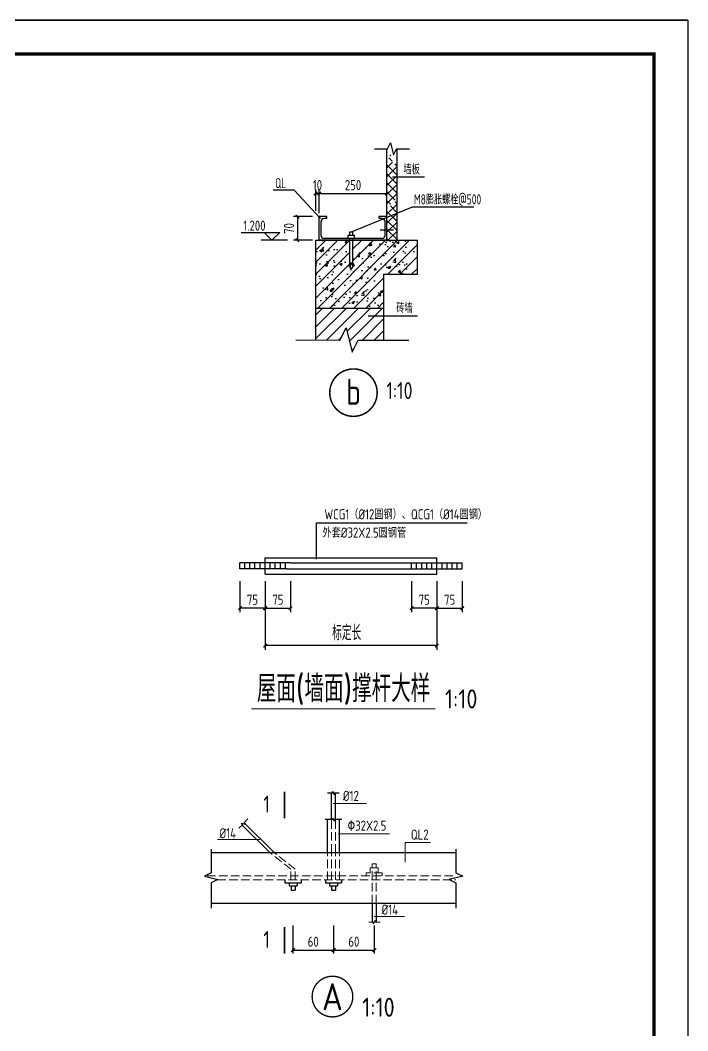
# Model space of a CAD drawing. Header units: millimetres. Extents: x 866309 to 879639, y 39442 to 44891.
# Drawn here: x 874792.2 to 874989.2, y 39744.2 to 40042.6 of the extents above; entities that cross this region are included whole.
import ezdxf

# ---------------------------------------------------------------- set-up
doc = ezdxf.new("R2010")
doc.units = ezdxf.units.MM
doc.header["$LTSCALE"] = 1000
doc.header["$MEASUREMENT"] = 0
doc.linetypes.add('2', pattern=[11.4, 9, -0.9, 0.6, -0.9])
doc.linetypes.add('DASH', pattern=[0.35, 0.25, -0.1])
for name, color, linetype, lineweight in [('1', 4, 'Continuous', 70), ('D3', 62, 'Continuous', 9), ('LZ', 64, 'Continuous', 9), ('数字', 3, 'Continuous', 9)]:
    doc.layers.add(name, color=color, linetype=linetype, lineweight=lineweight)
for name, color, linetype in [('10', 7, 'Continuous'), ('D1', 112, 'Continuous'), ('D2', 6, 'Continuous'), ('DIM', 7, 'Continuous'), ('FRAME', 4, 'Continuous'), ('PUB_DIM', 3, 'Continuous'), ('THIN', 7, 'Continuous'), ('中文', 7, 'Continuous'), ('文字', 7, 'Continuous'), ('标注', 7, 'Continuous'), ('独立基础', 2, 'Continuous'), ('轴线', 253, '2')]:
    doc.layers.add(name, color=color, linetype=linetype)
doc.styles.add('GBHZ', font='gbenor.shx', dxfattribs={"width": 0.9, "bigfont": 'gbcbig.shx'})
doc.dimstyles.new('100', dxfattribs={"dimscale": 0, "dimtxt": 3, "dimasz": 0.01, "dimexe": 1, "dimexo": 2, "dimgap": 1, "dimtad": 1, "dimdec": 0, "dimlfac": 100, "dimdsep": 46, "dimtxsty": 'GBHZ', "dimblk": 'JT', "dimcen": -2.5, "dimclrd": 7, "dimclre": 7, "dimclrt": 7, "dimadec": 0, "dimazin": 0, "dimtfac": 1, "dimtdec": 0, "dimtix": 1, "dimtmove": 2, "dimatfit": 3, "dimldrblk": 'JT', "dimfxl": 0, "dimtolj": 1, "dimlwd": -1, "dimlwe": -1, "dimarcsym": 0})
doc.dimstyles.new('Y10', dxfattribs={"dimscale": 0, "dimtxt": 3, "dimasz": 0.01, "dimexe": 1.2, "dimexo": 1, "dimgap": 1, "dimtad": 1, "dimdec": 0, "dimlfac": 10, "dimzin": 0, "dimdsep": 46, "dimtxsty": 'GBHZ', "dimblk1": 'DX', "dimblk2": 'DX', "dimsah": 1, "dimcen": 0.09, "dimdle": 1, "dimadec": 0, "dimazin": 0, "dimtfac": 1, "dimtdec": 0, "dimtix": 1, "dimtmove": 2, "dimatfit": 3, "dimldrblk": 'DX', "dimfxl": 0, "dimtolj": 1, "dimtzin": 0, "dimarcsym": 0})

# ---------------------------------------------------------------- blocks, each defined once
blk = doc.blocks.new('DX')
at = {"color": 0, "linetype": 'ByBlock', "const_width": 40}
blk.add_lwpolyline([(-54, -51), (46, 49)], dxfattribs=at)
blk = doc.blocks.new('*D298')
at = {"layer": 'Defpoints', "color": 0, "linetype": 'ByBlock', "transparency": 16777216}
for p in [(874915.19, 39878), (874864.5, 39875.78), (874864.5, 39857.92)]:
    blk.add_point(p, dxfattribs=at)
at = {"layer": 'dim', "color": 0, "linetype": 'ByBlock', "lineweight": -2, "transparency": 16777216}
for p, q in [((874864.5, 39874.78), (874864.5, 39856.72)), ((874915.19, 39877), (874915.19, 39856.72)), ((874915.18, 39857.92), (874864.51, 39857.92))]:
    blk.add_line(p, q, dxfattribs=at)
at = {"layer": 'dim', "color": 0, "linetype": 'ByBlock', "lineweight": -2, "transparency": 16777216, "xscale": 0.01, "yscale": 0.01, "zscale": 0.01, "rotation": 180}
blk.add_blockref('DX', (874864.5, 39857.92), dxfattribs=at)
at = {"layer": 'dim', "color": 0, "linetype": 'ByBlock', "lineweight": -2, "transparency": 16777216, "xscale": 0.01, "yscale": 0.01, "zscale": 0.01}
blk.add_blockref('DX', (874915.19, 39857.92), dxfattribs=at)
blk = doc.blocks.new('*D299')
at = {"layer": 'Defpoints', "color": 0, "linetype": 'ByBlock', "transparency": 16777216}
for p in [(874864.5, 39878), (874872, 39878), (874872, 39868.98)]:
    blk.add_point(p, dxfattribs=at)
at = {"layer": 'dim', "color": 0, "linetype": 'ByBlock', "lineweight": -2, "transparency": 16777216}
for p, q in [((874864.5, 39877), (874864.5, 39867.78)), ((874872, 39877), (874872, 39867.78)), ((874864.51, 39868.98), (874871.99, 39868.98))]:
    blk.add_line(p, q, dxfattribs=at)
at = {"layer": 'dim', "color": 0, "linetype": 'ByBlock', "lineweight": -2, "transparency": 16777216, "xscale": 0.01, "yscale": 0.01, "zscale": 0.01, "rotation": 180}
blk.add_blockref('DX', (874864.5, 39868.98), dxfattribs=at)
at = {"layer": 'dim', "color": 0, "linetype": 'ByBlock', "lineweight": -2, "transparency": 16777216, "xscale": 0.01, "yscale": 0.01, "zscale": 0.01}
blk.add_blockref('DX', (874872, 39868.98), dxfattribs=at)
at = {"layer": 'dim', "color": 0, "linetype": 'ByBlock', "transparency": 16777216, "insert": (874868.25, 39871.48), "char_height": 3, "attachment_point": 5, "style": 'GBHZ'}
blk.add_mtext('\\A1;75', dxfattribs=at)
blk = doc.blocks.new('*D300')
at = {"layer": 'Defpoints', "color": 0, "linetype": 'ByBlock', "transparency": 16777216}
for p in [(874857, 39878), (874864.5, 39878), (874857, 39868.98)]:
    blk.add_point(p, dxfattribs=at)
at = {"layer": 'dim', "color": 0, "linetype": 'ByBlock', "lineweight": -2, "transparency": 16777216}
for p, q in [((874857, 39877), (874857, 39867.78)), ((874864.5, 39877), (874864.5, 39867.78)), ((874864.49, 39868.98), (874857.01, 39868.98))]:
    blk.add_line(p, q, dxfattribs=at)
at = {"layer": 'dim', "color": 0, "linetype": 'ByBlock', "lineweight": -2, "transparency": 16777216, "xscale": 0.01, "yscale": 0.01, "zscale": 0.01, "rotation": 180}
blk.add_blockref('DX', (874857, 39868.98), dxfattribs=at)
at = {"layer": 'dim', "color": 0, "linetype": 'ByBlock', "lineweight": -2, "transparency": 16777216, "xscale": 0.01, "yscale": 0.01, "zscale": 0.01}
blk.add_blockref('DX', (874864.5, 39868.98), dxfattribs=at)
at = {"layer": 'dim', "color": 0, "linetype": 'ByBlock', "transparency": 16777216, "insert": (874860.75, 39871.48), "char_height": 3, "attachment_point": 5, "style": 'GBHZ'}
blk.add_mtext('\\A1;75', dxfattribs=at)
blk = doc.blocks.new('*D301')
at = {"layer": 'Defpoints', "color": 0, "linetype": 'ByBlock', "transparency": 16777216}
for p in [(874907.69, 39878), (874915.19, 39878), (874907.69, 39868.98)]:
    blk.add_point(p, dxfattribs=at)
at = {"layer": 'dim', "color": 0, "linetype": 'ByBlock', "lineweight": -2, "transparency": 16777216}
for p, q in [((874907.69, 39877), (874907.69, 39867.78)), ((874915.19, 39877), (874915.19, 39867.78)), ((874915.18, 39868.98), (874907.7, 39868.98))]:
    blk.add_line(p, q, dxfattribs=at)
at = {"layer": 'dim', "color": 0, "linetype": 'ByBlock', "lineweight": -2, "transparency": 16777216, "xscale": 0.01, "yscale": 0.01, "zscale": 0.01, "rotation": 180}
blk.add_blockref('DX', (874907.69, 39868.98), dxfattribs=at)
at = {"layer": 'dim', "color": 0, "linetype": 'ByBlock', "lineweight": -2, "transparency": 16777216, "xscale": 0.01, "yscale": 0.01, "zscale": 0.01}
blk.add_blockref('DX', (874915.19, 39868.98), dxfattribs=at)
at = {"layer": 'dim', "color": 0, "linetype": 'ByBlock', "transparency": 16777216, "insert": (874911.44, 39871.48), "char_height": 3, "attachment_point": 5, "style": 'GBHZ'}
blk.add_mtext('\\A1;75', dxfattribs=at)
blk = doc.blocks.new('*D302')
at = {"layer": 'Defpoints', "color": 0, "linetype": 'ByBlock', "transparency": 16777216}
for p in [(874915.19, 39878), (874922.69, 39878), (874922.69, 39868.98)]:
    blk.add_point(p, dxfattribs=at)
at = {"layer": 'dim', "color": 0, "linetype": 'ByBlock', "lineweight": -2, "transparency": 16777216}
for p, q in [((874915.19, 39877), (874915.19, 39867.78)), ((874922.69, 39877), (874922.69, 39867.78)), ((874915.2, 39868.98), (874922.68, 39868.98))]:
    blk.add_line(p, q, dxfattribs=at)
at = {"layer": 'dim', "color": 0, "linetype": 'ByBlock', "lineweight": -2, "transparency": 16777216, "xscale": 0.01, "yscale": 0.01, "zscale": 0.01, "rotation": 180}
blk.add_blockref('DX', (874915.19, 39868.98), dxfattribs=at)
at = {"layer": 'dim', "color": 0, "linetype": 'ByBlock', "lineweight": -2, "transparency": 16777216, "xscale": 0.01, "yscale": 0.01, "zscale": 0.01}
blk.add_blockref('DX', (874922.69, 39868.98), dxfattribs=at)
at = {"layer": 'dim', "color": 0, "linetype": 'ByBlock', "transparency": 16777216, "insert": (874918.94, 39871.48), "char_height": 3, "attachment_point": 5, "style": 'GBHZ'}
blk.add_mtext('\\A1;75', dxfattribs=at)
blk = doc.blocks.new('JT')
at = {"color": 3}
blk.add_line((-20, 0), (20, 0), dxfattribs=at)
at = {"color": 3, "const_width": 40}
blk.add_lwpolyline([(-53, -53), (53, 53)], dxfattribs=at)
blk = doc.blocks.new('*D3545')
at = {"layer": 'Defpoints', "color": 0, "linetype": 'ByBlock', "transparency": 16777216}
for p in [(874884.69, 39777.3, 6.02), (874896.69, 39777.3, 6.02), (874896.69, 39767.98)]:
    blk.add_point(p, dxfattribs=at)
at = {"layer": 'DIM', "color": 7, "linetype": 'ByBlock', "transparency": 16777216}
for p, q in [((874884.69, 39775.3), (874884.69, 39766.98)), ((874896.69, 39775.3), (874896.69, 39766.98)), ((874884.7, 39767.98), (874896.68, 39767.98))]:
    blk.add_line(p, q, dxfattribs=at)
at = {"layer": 'DIM', "color": 7, "linetype": 'ByBlock', "transparency": 16777216, "xscale": 0.01, "yscale": 0.01, "zscale": 0.01, "rotation": 180}
blk.add_blockref('JT', (874884.69, 39767.98), dxfattribs=at)
at = {"layer": 'DIM', "color": 7, "linetype": 'ByBlock', "transparency": 16777216, "xscale": 0.01, "yscale": 0.01, "zscale": 0.01}
blk.add_blockref('JT', (874896.69, 39767.98), dxfattribs=at)
at = {"layer": 'DIM', "color": 7, "linetype": 'ByBlock', "transparency": 16777216, "insert": (874890.69, 39770.48), "char_height": 3, "attachment_point": 5, "style": 'GBHZ'}
blk.add_mtext('\\A1;60', dxfattribs=at)
blk = doc.blocks.new('*D3546')
at = {"layer": 'Defpoints', "color": 0, "linetype": 'ByBlock', "transparency": 16777216}
for p in [(874872.69, 39777.3, 6.02), (874884.69, 39777.3, 6.02), (874884.69, 39767.98)]:
    blk.add_point(p, dxfattribs=at)
at = {"layer": 'DIM', "color": 7, "linetype": 'ByBlock', "transparency": 16777216}
for p, q in [((874872.69, 39775.3), (874872.69, 39766.98)), ((874884.69, 39775.3), (874884.69, 39766.98)), ((874872.7, 39767.98), (874884.68, 39767.98))]:
    blk.add_line(p, q, dxfattribs=at)
at = {"layer": 'DIM', "color": 7, "linetype": 'ByBlock', "transparency": 16777216, "xscale": 0.01, "yscale": 0.01, "zscale": 0.01, "rotation": 180}
blk.add_blockref('JT', (874872.69, 39767.98), dxfattribs=at)
at = {"layer": 'DIM', "color": 7, "linetype": 'ByBlock', "transparency": 16777216, "xscale": 0.01, "yscale": 0.01, "zscale": 0.01}
blk.add_blockref('JT', (874884.69, 39767.98), dxfattribs=at)
at = {"layer": 'DIM', "color": 7, "linetype": 'ByBlock', "transparency": 16777216, "insert": (874878.69, 39770.48), "char_height": 3, "attachment_point": 5, "style": 'GBHZ'}
blk.add_mtext('\\A1;60', dxfattribs=at)
blk = doc.blocks.new('*D4085')
at = {"layer": 'Defpoints', "color": 0, "linetype": 'ByBlock', "transparency": 16777216}
for p in [(874879.44, 39984.62), (874874.03, 39977.62), (874879.44, 39977.62)]:
    blk.add_point(p, dxfattribs=at)
at = {"layer": 'dim', "color": 0, "linetype": 'ByBlock', "lineweight": -2, "transparency": 16777216}
for p, q in [((874878.44, 39984.62), (874872.83, 39984.62)), ((874874.03, 39984.61), (874874.03, 39977.63)), ((874878.44, 39977.62), (874872.83, 39977.62))]:
    blk.add_line(p, q, dxfattribs=at)
at = {"layer": 'dim', "color": 0, "linetype": 'ByBlock', "lineweight": -2, "transparency": 16777216, "xscale": 0.01, "yscale": 0.01, "zscale": 0.01}
for p, rotation in [((874874.03, 39984.62), 90), ((874874.03, 39977.62), 270)]:
    blk.add_blockref('DX', p, dxfattribs=dict(at, rotation=rotation))
at = {"layer": 'dim', "color": 0, "linetype": 'ByBlock', "transparency": 16777216, "insert": (874871.53, 39981.12), "char_height": 3, "attachment_point": 5, "rotation": 90, "style": 'GBHZ'}
blk.add_mtext('\\A1;70', dxfattribs=at)
blk = doc.blocks.new('*D4086')
at = {"layer": 'Defpoints', "color": 0, "linetype": 'ByBlock', "transparency": 16777216}
for p in [(874880.44, 39991.43), (874879.44, 39985.35), (874880.44, 39984.62)]:
    blk.add_point(p, dxfattribs=at)
at = {"layer": 'dim', "color": 0, "linetype": 'ByBlock', "lineweight": -2, "transparency": 16777216}
for p, q in [((874879.43, 39991.43), (874879.42, 39991.43)), ((874879.44, 39986.35), (874879.44, 39992.63)), ((874879.44, 39991.43), (874880.44, 39991.43)), ((874880.44, 39985.62), (874880.44, 39992.63)), ((874880.45, 39991.43), (874880.46, 39991.43))]:
    blk.add_line(p, q, dxfattribs=at)
at = {"layer": 'dim', "color": 0, "linetype": 'ByBlock', "lineweight": -2, "transparency": 16777216, "xscale": 0.01, "yscale": 0.01, "zscale": 0.01}
blk.add_blockref('DX', (874879.44, 39991.43), dxfattribs=at)
at = {"layer": 'dim', "color": 0, "linetype": 'ByBlock', "lineweight": -2, "transparency": 16777216, "xscale": 0.01, "yscale": 0.01, "zscale": 0.01, "rotation": 180}
blk.add_blockref('DX', (874880.44, 39991.43), dxfattribs=at)
at = {"layer": 'dim', "color": 0, "linetype": 'ByBlock', "transparency": 16777216, "insert": (874879.94, 39993.93), "char_height": 3, "attachment_point": 5, "style": 'GBHZ'}
blk.add_mtext('\\A1;10', dxfattribs=at)
blk = doc.blocks.new('*D4087')
at = {"layer": 'Defpoints', "color": 0, "linetype": 'ByBlock', "transparency": 16777216}
for p in [(874900.44, 39991.43), (874880.44, 39984.62), (874900.44, 39984.62)]:
    blk.add_point(p, dxfattribs=at)
at = {"layer": 'dim', "color": 0, "linetype": 'ByBlock', "lineweight": -2, "transparency": 16777216}
for p, q in [((874880.44, 39985.62), (874880.44, 39992.63)), ((874880.45, 39991.43), (874900.43, 39991.43)), ((874900.44, 39985.62), (874900.44, 39992.63))]:
    blk.add_line(p, q, dxfattribs=at)
at = {"layer": 'dim', "color": 0, "linetype": 'ByBlock', "lineweight": -2, "transparency": 16777216, "xscale": 0.01, "yscale": 0.01, "zscale": 0.01, "rotation": 180}
blk.add_blockref('DX', (874880.44, 39991.43), dxfattribs=at)
at = {"layer": 'dim', "color": 0, "linetype": 'ByBlock', "lineweight": -2, "transparency": 16777216, "xscale": 0.01, "yscale": 0.01, "zscale": 0.01}
blk.add_blockref('DX', (874900.44, 39991.43), dxfattribs=at)
at = {"layer": 'dim', "color": 0, "linetype": 'ByBlock', "transparency": 16777216, "insert": (874890.44, 39993.93), "char_height": 3, "attachment_point": 5, "style": 'GBHZ'}
blk.add_mtext('\\A1;250', dxfattribs=at)

msp = doc.modelspace()

# ---------------------------------------------------------------- hatches: boundary and pattern name
at = {"layer": 'dim', "linetype": 'ByBlock'}
h = msp.add_hatch(dxfattribs=at)
h.set_pattern_fill('ANSI37', color=256, scale=15, style=0)
h.set_pattern_definition([(45, (475452.2494, 183897.9169), (-1.325825215, 1.325825215), []), (135, (475452.2494, 183897.9169), (-1.325825215, -1.325825215), [])])
h.paths.add_polyline_path([(874903.437, 40001.234), (874903.307, 40001.234), (874902.407, 39999.434), (874901.507, 40003.034), (874900.607, 40001.234), (874900.437, 40001.234), (874900.437, 39987.342), (874903.437, 39990.054)])
h = msp.add_hatch(dxfattribs=at)
h.set_pattern_fill('ANSI37', color=256, scale=15, style=0)
h.set_pattern_definition([(45, (475452.2494, 183897.4169), (-1.325825215, 1.325825215), []), (135, (475452.2494, 183897.4169), (-1.325825215, -1.325825215), [])])
h.paths.add_polyline_path([(874903.437, 39989.554), (874900.437, 39986.842), (874900.437, 39977.125), (874903.437, 39977.125)])
h = msp.add_hatch(dxfattribs=at)
h.set_pattern_fill('ANSI31', color=256, scale=20, style=0)
h.set_pattern_definition([(45, (5413.3994, -1681.4443), (-1.767766953, 1.767766953), [])])
h.paths.add_polyline_path([(874899.437, 39967.625), (874909.433, 39967.625), (874909.433, 39977.625), (874890.418, 39977.625), (874890.418, 39970.94), (874890.743, 39970.046), (874890.262, 39970.046), (874890.262, 39969.648), (874889.937, 39969.367), (874889.612, 39969.648), (874889.612, 39970.046), (874889.131, 39970.046), (874889.456, 39970.94), (874889.456, 39977.625), (874880.437, 39977.625), (874879.437, 39977.625), (874879.437, 39957.624), (874899.437, 39957.624)])
h = msp.add_hatch(dxfattribs=at)
h.set_pattern_fill('ANSI31', color=256, scale=20, style=0)
h.set_pattern_definition([(45, (5644.4273, -1239.641), (-1.767766953, 1.767766953), [])])
h.paths.add_polyline_path([(874899.437, 39957.624), (874879.437, 39957.624), (874879.437, 39948.181), (874886.574, 39948.181), (874888.374, 39951.781), (874890.174, 39944.581), (874891.974, 39948.181), (874899.437, 39948.181)])
at = {"layer": '标注'}
h = msp.add_hatch(dxfattribs=at)
h.set_pattern_fill('AR-CONC', color=256)
h.set_pattern_definition([(50, (5413.3994, -1681.4443), (7.172601826, -0.62752135), [0.75, -8.25]), (355, (5413.3994, -1681.444), (-1.387513336, 7.52192134), [0.6, -6.6]), (100.4514445, (5413.997, -1681.4966), (5.78508847, 6.89439991), [0.63740192, -7.01142112]), (46.1842, (5413.399, -1679.444), (10.67241331, -1.65519281), [1.125, -12.375]), (96.6356355, (5414.289, -1679.582), (9.34661946, 9.74118601), [0.95610342, -10.5171376]), (351.184164, (5413.399, -1679.444), (9.34661945, 9.741186), [0.9, -9.90000001]), (21, (5414.3994, -1679.9443), (5.96907052, -4.026188907), [0.75, -8.25]), (326, (5414.3994, -1679.944), (2.43315332, 7.25150045), [0.6, -6.6]), (71.4514447, (5414.897, -1680.28), (8.40222377, 3.22531153), [0.6374019, -7.01142112]), (37.5, (5413.3994, -1681.4443), (0.121598553, 3.328938538), [0, -6.52, 0, -6.7, 0, -6.625]), (7.5, (5413.3994, -1681.4443), (2.630695374, 3.944117119), [0, -3.82, 0, -6.37, 0, -2.525]), (327.5, (5411.1694, -1681.4443), (5.338224362, -0.225548717), [0, -2.5, 0, -7.8, 0, -10.35]), (317.5, (5410.1694, -1681.4443), (5.831861693, 1.001049823), [0, -3.25, 0, -5.18, 0, -7.35])])
h.paths.add_polyline_path([(874899.437, 39967.625), (874909.433, 39967.625), (874909.433, 39977.625), (874890.418, 39977.625), (874890.418, 39970.94), (874890.743, 39970.046), (874890.262, 39970.046), (874890.262, 39969.648), (874889.937, 39969.367), (874889.612, 39969.648), (874889.612, 39970.046), (874889.131, 39970.046), (874889.456, 39970.94), (874889.456, 39977.625), (874880.437, 39977.625), (874879.437, 39977.625), (874879.437, 39957.624), (874899.437, 39957.624)])

# ---------------------------------------------------------------- linework, layer by layer
at = {"color": 0}
for p, q in [((874989.221, 40042.627), (874148.221, 40042.627)), ((874148.221, 40042.627), (874989.221, 40042.627)), ((874989.221, 40042.627), (874989.221, 39448.627))]:
    msp.add_line(p, q, dxfattribs=at)
at = {"color": 0, "const_width": 1}
msp.add_lwpolyline([(874979.221, 39458.627), (874173.221, 39458.627), (874173.221, 40032.627), (874979.221, 40032.627)], close=True, dxfattribs=at)
at = {"linetype": 'ByBlock', "ltscale": 0.5, "const_width": 0.4, "elevation": 1.667}
msp.add_lwpolyline([(874878.366, 39754.271, 1), (874890.366, 39754.271, 1)], format="xyb", close=True, dxfattribs=at)
at = {"layer": '1', "color": 2, "const_width": 0.48, "elevation": -4.357}
for points in [[(874870.223, 39806.903), (874870.223, 39814.825)], [(874870.223, 39766.933), (874870.223, 39774.856)]]:
    msp.add_lwpolyline(points, dxfattribs=at)
at = {"layer": '10', "const_width": 0.45}
msp.add_lwpolyline([(874897.554, 39932.633, 1), (874883.554, 39932.633, 1), (874897.554, 39932.633, 1)], format="xyb", close=True, dxfattribs=at)
at = {"layer": 'D1'}
for p, q in [((874857.431, 39979.929), (874868.784, 39979.929)), ((874864.176, 39979.929), (874866.48, 39977.625)), ((874868.784, 39979.929), (874866.48, 39977.625)), ((874871.101, 39977.625), (874863.305, 39977.625))]:
    msp.add_line(p, q, dxfattribs=at)
at = {"layer": 'D1', "color": 251}
for p, q in [((874884.421, 39814.327, 1.667), (874884.421, 39814.795, 1.667)), ((874884.421, 39814.795, 1.667), (874885.006, 39813.859, 1.667)), ((874884.421, 39814.327, 1.667), (874882.9, 39814.327, 1.667)), ((874886.293, 39814.327, 1.667), (874885.006, 39814.327, 1.667)), ((874885.006, 39813.859, 1.667), (874885.006, 39814.327, 1.667)), ((874858.231, 39805.501, 1.667), (874859.435, 39806.717, 1.667)), ((874884.421, 39806.537, 1.667), (874882.234, 39806.537, 1.667)), ((874884.421, 39807.005, 1.667), (874885.006, 39806.069, 1.667)), ((874884.421, 39806.537, 1.667), (874884.421, 39807.005, 1.667)), ((874887.148, 39806.537, 1.667), (874885.006, 39806.537, 1.667)), ((874885.006, 39806.069, 1.667), (874885.006, 39806.537, 1.667)), ((874856.749, 39804.004, 1.667), (874857.768, 39805.033, 1.667)), ((874858.605, 39805.13, 1.667), (874857.394, 39805.403, 1.667)), ((874857.394, 39805.403, 1.667), (874857.768, 39805.033, 1.667)), ((874858.231, 39805.501, 1.667), (874858.605, 39805.13, 1.667))]:
    msp.add_line(p, q, dxfattribs=at)
at = {"layer": 'D2'}
for p, q in [((874882.691, 39984.623), (874880.437, 39984.623)), ((874880.437, 39977.625), (874880.437, 39984.623)), ((874881.007, 39979.09), (874881.007, 39983.158)), ((874882.691, 39984.06), (874881.908, 39984.06)), ((874882.691, 39984.06), (874882.691, 39984.623)), ((874900.437, 39984.623), (874898.183, 39984.623)), ((874898.183, 39984.06), (874898.183, 39984.623)), ((874898.972, 39984.06), (874898.183, 39984.06)), ((874899.873, 39979.09), (874899.873, 39983.158)), ((874900.437, 39977.625), (874900.437, 39984.623)), ((874888.975, 39978.188), (874888.975, 39979.15)), ((874888.975, 39979.15), (874890.898, 39979.15)), ((874889.456, 39979.15), (874889.456, 39980.112)), ((874889.456, 39980.112), (874890.418, 39980.112)), ((874890.418, 39979.15), (874890.418, 39980.112)), ((874890.898, 39978.188), (874890.898, 39979.15)), ((874900.437, 39977.625), (874880.437, 39977.625)), ((874898.972, 39978.188), (874881.908, 39978.188)), ((874889.456, 39970.94), (874889.456, 39978.188)), ((874890.418, 39970.94), (874890.418, 39978.188)), ((874889.456, 39970.94), (874889.131, 39970.046)), ((874889.131, 39970.046), (874889.612, 39970.046)), ((874889.456, 39970.94), (874890.418, 39970.94)), ((874889.937, 39970.94), (874889.612, 39970.046)), ((874889.612, 39970.046), (874889.612, 39969.648)), ((874889.937, 39970.94), (874890.262, 39970.046)), ((874890.262, 39970.046), (874890.743, 39970.046)), ((874890.262, 39970.046), (874890.262, 39969.648)), ((874890.418, 39970.94), (874890.743, 39970.046)), ((874889.612, 39969.648), (874889.937, 39969.367)), ((874890.262, 39969.648), (874889.937, 39969.367)), ((874884.106, 39806.537, 1.667), (874884.106, 39814.339, 1.667)), ((874885.276, 39806.537, 1.667), (874885.276, 39814.339, 1.667)), ((874882.936, 39796.827, 1.667), (874882.936, 39806.537, 1.667)), ((874886.446, 39796.827, 1.667), (874886.446, 39806.537, 1.667)), ((874865.865, 39796.827, 1.667), (874857.673, 39804.937, 1.667)), ((874867.181, 39796.827, 1.667), (874858.325, 39805.596, 1.667)), ((874848.582, 39796.827, 1.667), (874920.8, 39796.827, 1.667)), ((874870.343, 39788.742, 1.667), (874870.343, 39787.84, 1.667)), ((874875.151, 39788.742, 1.667), (874875.151, 39787.84, 1.667)), ((874882.271, 39788.742, 1.667), (874882.271, 39787.84, 1.667)), ((874887.079, 39788.742, 1.667), (874887.079, 39787.84, 1.667)), ((874870.343, 39787.84, 1.667), (874875.151, 39787.84, 1.667)), ((874871.545, 39787.84, 1.667), (874871.545, 39786.938, 1.667)), ((874871.545, 39786.938, 1.667), (874873.949, 39786.938, 1.667)), ((874872.146, 39786.938, 1.667), (874872.146, 39785.736, 1.667)), ((874872.146, 39785.736, 1.667), (874873.348, 39785.736, 1.667)), ((874873.348, 39786.938, 1.667), (874873.348, 39785.736, 1.667)), ((874873.949, 39787.84, 1.667), (874873.949, 39786.938, 1.667)), ((874882.271, 39787.84, 1.667), (874887.079, 39787.84, 1.667)), ((874883.473, 39787.84, 1.667), (874883.473, 39786.938, 1.667)), ((874883.473, 39786.938, 1.667), (874885.877, 39786.938, 1.667)), ((874884.074, 39786.938, 1.667), (874884.074, 39785.736, 1.667)), ((874884.074, 39785.736, 1.667), (874885.276, 39785.736, 1.667)), ((874885.276, 39786.938, 1.667), (874885.276, 39785.736, 1.667)), ((874885.877, 39787.84, 1.667), (874885.877, 39786.938, 1.667)), ((874848.582, 39781.827, 1.667), (874920.8, 39781.827, 1.667)), ((874896.075, 39781.827, 1.667), (874896.075, 39776.245, 1.667)), ((874897.277, 39781.827, 1.667), (874897.277, 39776.245, 1.667))]:
    msp.add_line(p, q, dxfattribs=at)
for centre, start, end in [((874881.908, 39983.158), 90, 180), ((874898.972, 39983.158), 0, 90), ((874881.908, 39979.09), 180, 270), ((874898.972, 39979.09), 270, 0)]:
    msp.add_arc(centre, 0.902, start, end, dxfattribs=at)
at = {"layer": 'D3', "color": 251}
for p, q in [((874894.4, 39811.301, 1.667), (874884.564, 39811.301, 1.667)), ((874862.911, 39800.629, 1.667), (874850.395, 39800.629, 1.667)), ((874886.068, 39802.364, 1.667), (874901.243, 39802.364, 1.667)), ((874905.857, 39799.802, -4.357), (874905.857, 39793.985, -4.357)), ((874905.857, 39799.802, -4.357), (874913.319, 39799.802, -4.357)), ((874905.63, 39777.943, 1.667), (874896.655, 39777.943, 1.667))]:
    msp.add_line(p, q, dxfattribs=at)
at = {"layer": 'D3'}
for p, q in [((874895.089, 39776.245, 1.667), (874896.376, 39776.245, 1.667)), ((874896.961, 39776.713, 1.667), (874896.376, 39775.777, 1.667)), ((874896.376, 39775.777, 1.667), (874896.376, 39776.245, 1.667)), ((874896.961, 39776.245, 1.667), (874896.961, 39776.713, 1.667)), ((874896.961, 39776.245, 1.667), (874898.482, 39776.245, 1.667))]:
    msp.add_line(p, q, dxfattribs=at)
at = {"layer": 'dim', "linetype": 'ByBlock'}
for p, q in [((874900.437, 39977.625), (874900.437, 40004.66)), ((874903.437, 39977.625), (874903.437, 40004.66)), ((874902.065, 39996.323), (874911.494, 39996.323)), ((874873.04, 39992.384), (874866.845, 39992.384)), ((874880.862, 39984.064), (874873.04, 39992.384)), ((874889.937, 39980.112), (874907.962, 39987.525)), ((874907.962, 39987.525), (874926.093, 39987.525)), ((874894.933, 39955.32), (874909.414, 39955.32))]:
    msp.add_line(p, q, dxfattribs=at)
at = {"layer": 'dim', "color": 0, "linetype": 'Continuous'}
for p, q in [((874879.65, 39894.135), (874924.128, 39894.135)), ((874879.65, 39883.426), (874879.65, 39894.135))]:
    msp.add_line(p, q, dxfattribs=at)
at = {"layer": 'dim', "linetype": 'ByBlock', "const_width": 0.4}
msp.add_lwpolyline([(874902.463, 39980.624), (874898.426, 39980.624)], dxfattribs=at)
at = {"layer": 'FRAME', "color": 4}
for p, q in [((874864.503, 39883.865), (874915.19, 39883.865)), ((874864.503, 39879.065), (874864.503, 39883.865)), ((874915.19, 39879.065), (874915.19, 39883.865)), ((874857.003, 39880.565), (874857.003, 39882.365)), ((874872.003, 39882.365), (874857.003, 39882.365)), ((874870.945, 39880.565), (874857.003, 39880.565)), ((874858.503, 39880.565), (874858.503, 39882.365)), ((874860.003, 39880.565), (874860.003, 39882.365)), ((874861.503, 39880.565), (874861.503, 39882.365)), ((874863.003, 39880.565), (874863.003, 39882.365)), ((874866.003, 39880.565), (874866.003, 39882.365)), ((874867.503, 39880.565), (874867.503, 39882.365)), ((874869.003, 39880.565), (874869.003, 39882.365)), ((874870.503, 39880.565), (874870.503, 39882.365)), ((874870.945, 39880.565), (874907.69, 39880.565)), ((874872.003, 39882.365), (874908.971, 39882.365)), ((874907.69, 39880.565), (874907.69, 39882.365)), ((874907.69, 39880.565), (874922.69, 39880.565)), ((874908.971, 39882.365), (874922.69, 39882.365)), ((874909.19, 39880.565), (874909.19, 39882.365)), ((874910.69, 39880.565), (874910.69, 39882.365)), ((874912.19, 39880.565), (874912.19, 39882.365)), ((874913.69, 39880.565), (874913.69, 39882.365)), ((874916.69, 39880.565), (874916.69, 39882.365)), ((874918.19, 39880.565), (874918.19, 39882.365)), ((874919.69, 39880.565), (874919.69, 39882.365)), ((874921.19, 39880.565), (874921.19, 39882.365)), ((874922.69, 39880.565), (874922.69, 39882.365)), ((874864.503, 39879.065), (874915.19, 39879.065))]:
    msp.add_line(p, q, dxfattribs=at)
at = {"layer": 'LZ', "color": 251, "linetype": 'DASH', "ltscale": 0.01}
for p, q in [((874884.106, 39796.827, 1.667), (874884.106, 39806.537, 1.667)), ((874885.276, 39796.827, 1.667), (874885.276, 39806.537, 1.667)), ((874872.032, 39791.911, 1.667), (874865.865, 39796.827, 1.667)), ((874873.348, 39791.911, 1.667), (874867.181, 39796.827, 1.667)), ((874882.936, 39788.742, 1.667), (874882.936, 39796.827, 1.667)), ((874884.106, 39788.742, 1.667), (874884.106, 39796.784, 1.667)), ((874885.276, 39788.742, 1.667), (874885.276, 39796.729, 1.667)), ((874886.446, 39788.742, 1.667), (874886.446, 39796.729, 1.667)), ((874872.032, 39788.742, 1.667), (874872.032, 39791.911, 1.667)), ((874873.348, 39788.742, 1.667), (874873.348, 39791.911, 1.667)), ((874895.474, 39790.846, 1.667), (874895.474, 39792.248, 1.667)), ((874897.878, 39792.248, 1.667), (874895.474, 39792.248, 1.667)), ((874896.075, 39781.827, 1.667), (874896.075, 39793.45, 1.667)), ((874897.277, 39793.45, 1.667), (874896.075, 39793.45, 1.667)), ((874897.277, 39781.827, 1.667), (874897.277, 39793.45, 1.667)), ((874897.878, 39790.846, 1.667), (874897.878, 39792.248, 1.667)), ((874847.383, 39789.912, 1.667), (874920.8, 39789.912, 1.667)), ((874850.413, 39788.742, 1.667), (874920.8, 39788.742, 1.667)), ((874899.08, 39790.846, 1.667), (874894.272, 39790.846, 1.667)), ((874894.272, 39789.944, 1.667), (874894.272, 39790.846, 1.667)), ((874899.08, 39789.944, 1.667), (874899.08, 39790.846, 1.667))]:
    msp.add_line(p, q, dxfattribs=at)
at = {"layer": 'THIN', "linetype": 'ByBlock'}
for p, q in [((874900.607, 40004.66), (874901.507, 40006.46)), ((874901.507, 40006.46), (874902.407, 40002.86)), ((874896.814, 40004.66), (874900.607, 40004.66)), ((874902.407, 40002.86), (874903.307, 40004.66)), ((874903.307, 40004.66), (874907.101, 40004.659)), ((874886.574, 39948.181), (874888.374, 39951.781)), ((874888.374, 39951.781), (874890.174, 39944.581)), ((874873.543, 39948.182), (874886.574, 39948.181)), ((874890.174, 39944.581), (874891.974, 39948.181)), ((874891.974, 39948.181), (874906.934, 39948.181)), ((874848.582, 39797.854, 1.667), (874848.582, 39790.827, 1.667)), ((874920.8, 39797.854, 1.667), (874920.8, 39790.827, 1.667)), ((874848.582, 39790.827, 1.667), (874846.582, 39789.827, 1.667)), ((874846.582, 39789.827, 1.667), (874850.582, 39788.827, 1.667)), ((874850.582, 39788.827, 1.667), (874848.582, 39787.827, 1.667)), ((874922.8, 39789.827, 1.667), (874918.8, 39788.827, 1.667)), ((874918.8, 39788.827, 1.667), (874920.8, 39787.827, 1.667)), ((874920.8, 39790.827, 1.667), (874922.8, 39789.827, 1.667)), ((874848.582, 39787.827, 1.667), (874848.582, 39780.366, 1.667)), ((874920.8, 39787.827, 1.667), (874920.8, 39780.366, 1.667))]:
    msp.add_line(p, q, dxfattribs=at)
at = {"layer": '文字', "color": 6, "const_width": 0.32}
msp.add_lwpolyline([(874860.439, 39839.262), (874914.759, 39839.262)], dxfattribs=at)
at = {"layer": '独立基础'}
for p, q in [((874879.437, 39948.181), (874879.437, 39977.625)), ((874879.437, 39977.625), (874909.433, 39977.625)), ((874909.433, 39967.625), (874909.433, 39977.625)), ((874899.437, 39967.625), (874899.437, 39948.181)), ((874899.437, 39967.625), (874909.433, 39967.625)), ((874879.437, 39957.624), (874899.437, 39957.624))]:
    msp.add_line(p, q, dxfattribs=at)

# ---------------------------------------------------------------- texts
at = {"layer": '10', "style": 'GBHZ', "width": 0.9}
msp.add_text('b', height=7.7, dxfattribs=at).set_placement((874888.417, 39929.014))
at = {"layer": 'D1', "style": 'GBHZ', "width": 0.9}
msp.add_text('1.200', height=3, dxfattribs=at).set_placement((874858.066, 39980.447))
at = {"layer": 'dim', "linetype": 'ByBlock', "style": 'GBHZ', "width": 0.75}
msp.add_text('标定长', height=4.5, dxfattribs=at).set_placement((874884.262, 39859.473))
at = {"layer": 'PUB_DIM', "style": 'GBHZ', "width": 0.9}
for p in [(874863.978, 39808.608, -4.357), (874863.978, 39768.639, -4.357)]:
    msp.add_text('1', height=5, dxfattribs=at).set_placement(p)
at = {"layer": '中文', "style": 'GBHZ', "width": 0.9}
msp.add_text('1:10', height=5, dxfattribs=at).set_placement((874900.279, 39930.745, -0.009))
at = {"layer": '数字', "style": 'GBHZ', "width": 0.9}
for s, p in [('WCG1（%%C12圆钢）、QCG1（%%C14圆钢）', (874881.996, 39895.212)), ('外套%%C32X2.5圆钢管', (874881.416, 39889.796)), ('%%C12', (874887.443, 39812.034, 1.667)), ('%%13032X2.5', (874888.765, 39803.242, 1.667)), ('%%C14', (874851.021, 39801.016, 1.667)), ('QL2', (874907.496, 39800.591, -4.357)), ('%%C14', (874898.849, 39778.449, 1.667))]:
    msp.add_text(s, height=3, dxfattribs=at).set_placement(p)
at = {"layer": '文字', "color": 6, "style": 'GBHZ'}
for s, height, p in [('屋面(墙面)撑杆大样', 8, (874862.047, 39841.213)), ('1:10', 5.6, (874917.552, 39839.374)), ('A', 8, (874881.282, 39750.238, 1.667)), ('1:10', 5.6, (874893.133, 39748.319, 1.658))]:
    msp.add_text(s, height=height, dxfattribs=at).set_placement(p)
at = {"layer": '轴线', "color": 61, "linetype": 'ByBlock', "style": 'GBHZ', "width": 0.8}
for s, p in [('墙板', (874905.339, 39997.06)), ('QL', (874867.436, 39993.029)), ('M8膨胀螺栓@500', (874908.405, 39988.226)), ('砖墙', (874903.228, 39956.152))]:
    msp.add_text(s, height=3, dxfattribs=at).set_placement(p)

# ---------------------------------------------------------------- dimensions: what is measured, and where the dimension line sits
at = {"layer": 'dim', "color": 6, "linetype": 'ByBlock'}
dim = msp.add_linear_dim(base=(874880.437, 39991.433), p1=(874879.437, 39985.352), p2=(874880.437, 39984.623), dimstyle='Y10', override={"dimscale": 1}, dxfattribs=at)
dim.commit()
dim.dimension.update_dxf_attribs({"geometry": '*D4086', "text_midpoint": (874879.937, 39993.933)})
dim = msp.add_linear_dim(base=(874900.437, 39991.433), p1=(874880.437, 39984.623), p2=(874900.437, 39984.623), text='250', dimstyle='Y10', override={"dimscale": 1}, dxfattribs=at)
dim.commit()
dim.dimension.update_dxf_attribs({"geometry": '*D4087', "text_midpoint": (874890.437, 39993.933)})
dim = msp.add_linear_dim(base=(874874.031, 39977.625), p1=(874879.437, 39984.623), p2=(874879.437, 39977.625), angle=90, dimstyle='Y10', override={"dimscale": 1}, dxfattribs=at)
dim.commit()
dim.dimension.update_dxf_attribs({"geometry": '*D4085', "text_midpoint": (874871.531, 39981.124)})
at = {"layer": 'dim', "linetype": 'ByBlock'}
for base, p1, p2, picture, middle in [((874857.003, 39868.98), (874864.503, 39877.996), (874857.003, 39877.996), '*D300', (874860.753, 39871.48)), ((874872.003, 39868.98), (874864.503, 39877.996), (874872.003, 39877.996), '*D299', (874868.253, 39871.48)), ((874907.69, 39868.98), (874915.19, 39877.996), (874907.69, 39877.996), '*D301', (874911.44, 39871.48)), ((874922.69, 39868.98), (874915.19, 39877.996), (874922.69, 39877.996), '*D302', (874918.94, 39871.48))]:
    dim = msp.add_linear_dim(base=base, p1=p1, p2=p2, dimstyle='Y10', override={"dimscale": 1}, dxfattribs=at)
    dim.commit()
    dim.dimension.update_dxf_attribs({"geometry": picture, "text_midpoint": middle})
dim = msp.add_linear_dim(base=(874864.503, 39857.921), p1=(874915.19, 39877.996), p2=(874864.503, 39875.781), text=' ', dimstyle='Y10', override={"dimscale": 1}, dxfattribs=at)
dim.commit()
dim.dimension.update_dxf_attribs({"geometry": '*D298', "text_midpoint": (874889.846, 39857.921)})
at = {"layer": 'DIM', "color": 4, "linetype": 'ByBlock'}
for base, p1, p2, picture, middle in [((874884.691, 39767.98, -4.357), (874872.69, 39777.301, 1.667), (874884.691, 39777.301, 1.667), '*D3546', (874878.691, 39770.48, -4.357)), ((874896.692, 39767.98, -4.357), (874884.691, 39777.301, 1.667), (874896.692, 39777.301, 1.667), '*D3545', (874890.691, 39770.48, -4.357))]:
    dim = msp.add_linear_dim(base=base, p1=p1, p2=p2, dimstyle='100', override={"dimscale": 1, "dimlfac": 5}, dxfattribs=at)
    dim.commit()
    dim.dimension.update_dxf_attribs({"geometry": picture, "text_midpoint": middle})

doc.saveas('drawing.dxf')
